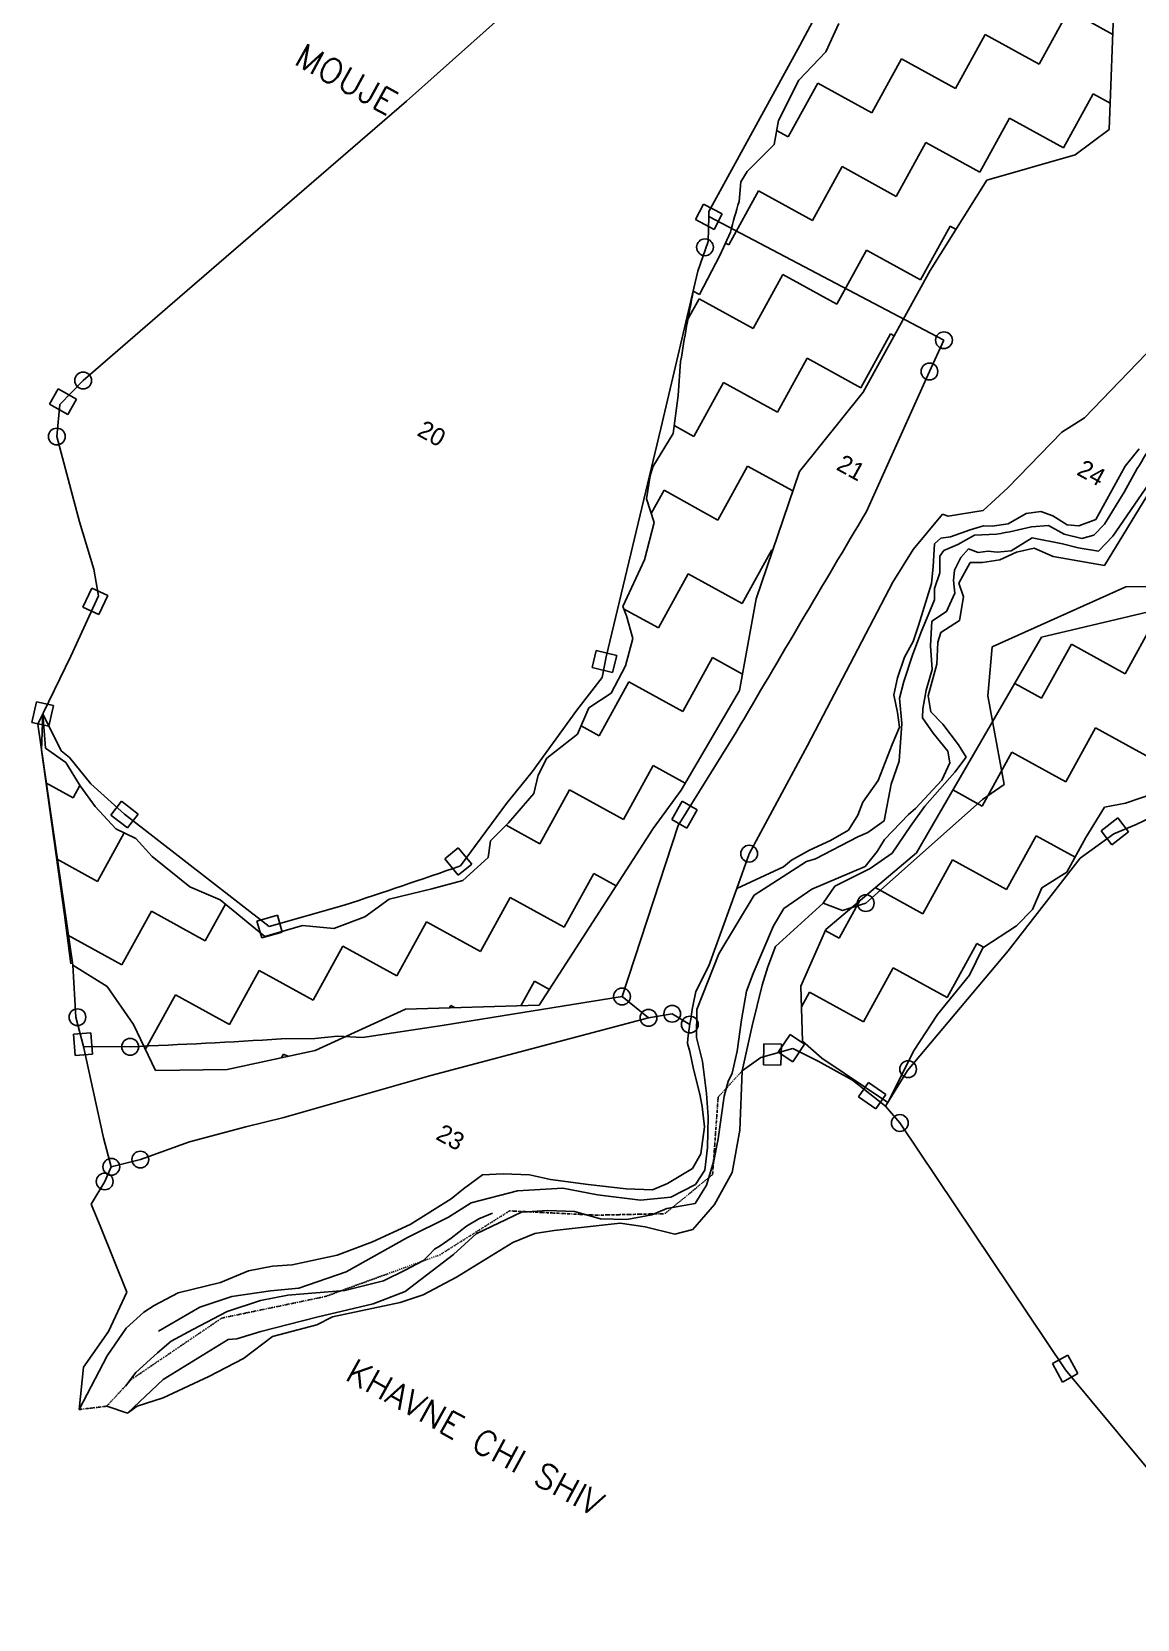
# Model space of a CAD drawing. Header units: metres. Extents: x 346948 to 348970, y 1760908 to 1763955.
# Drawn here: x 346948 to 347519, y 1761197 to 1762016 of the extents above; entities that cross this region are included whole.
import ezdxf

# ---------------------------------------------------------------- set-up
doc = ezdxf.new("R2010")
doc.units = ezdxf.units.M
doc.header["$MEASUREMENT"] = 0
doc.linetypes.add('DASHDOT', pattern=[1, 0.5, -0.25, 0, -0.25])
for name, color, linetype in [('LINE_WATER', 4, 'Continuous'), ('OFF', 1, 'Continuous'), ('POLY_HATCH', 12, 'Continuous'), ('POLY_PARCEL', 6, 'Continuous'), ('POLY_WATER', 4, 'Continuous'), ('SYM_STONE', 1, 'Continuous'), ('TEXT_MAPOUT', 7, 'Continuous'), ('TEXT_PARCEL', 7, 'Continuous'), ('V_BOUND_LINE', 7, 'Continuous'), ('V_BOUND_STREAM_LINE', 7, 'DASHDOT')]:
    doc.layers.add(name, color=color, linetype=linetype)
doc.styles.get("Standard").update_dxf_attribs({"font": 'simplex.shx'})
doc.styles.add('TEXT_MAP', font='')
doc.styles.get('TEXT_MAP').set_extended_font_data('Kruti Dev 050')

msp = doc.modelspace()

# ---------------------------------------------------------------- linework, layer by layer
for centre in [(347295.51, 1761904.41), (347418.78, 1761856.46), (346974.69, 1761835.7), (347411.28, 1761840.34), (346961.08, 1761806.75), (347318.29, 1761591.55), (347378.44, 1761566.06), (347252.69, 1761517.86), (347278.6, 1761508.97), (346971.74, 1761507.18), (347266.34, 1761506.87), (347287.7, 1761503.38), (346998.97, 1761491.89), (347400.27, 1761480.38), (347396.03, 1761452.62), (346989.22, 1761430.02), (347004.19, 1761433.75), (346985.81, 1761422.46)]:
    msp.add_circle(centre, 4.33)
at = {"layer": 'LINE_WATER'}
for p, q in [((347505.95, 1761755.35), (347526.35, 1761785.19)), ((347518.51, 1761790.22), (347511.82, 1761778.07)), ((347511.82, 1761778.07), (347501.55, 1761761.57)), ((347472.64, 1761760.86), (347463.91, 1761760.25)), ((347480.85, 1761756.34), (347472.64, 1761760.86)), ((347501.55, 1761761.57), (347496.05, 1761755.89)), ((347425.98, 1761751.06), (347418.71, 1761747.94)), ((347434.55, 1761755.84), (347425.98, 1761751.06)), ((347445.9, 1761756.32), (347434.55, 1761755.84)), ((347453.48, 1761747.83), (347464.3, 1761754.53)), ((347464.3, 1761754.53), (347480.02, 1761751.42)), ((347480.02, 1761751.42), (347488.01, 1761749.39)), ((347489.93, 1761754.12), (347480.85, 1761756.34)), ((347496.05, 1761755.89), (347489.93, 1761754.12)), ((347498.5, 1761747.58), (347505.95, 1761755.35)), ((347416.74, 1761745.07), (347416.71, 1761736.38)), ((347418.71, 1761747.94), (347416.74, 1761745.07)), ((347424.21, 1761737.82), (347427.41, 1761744.37)), ((347427.41, 1761744.37), (347431.47, 1761748.86)), ((347431.47, 1761748.86), (347436.36, 1761746.96)), ((347436.36, 1761746.96), (347441.52, 1761747.68)), ((347441.52, 1761747.68), (347446.3, 1761747.03)), ((347446.3, 1761747.03), (347453.48, 1761747.83)), ((347488.01, 1761749.39), (347498.5, 1761747.58)), ((347416.71, 1761736.38), (347413.91, 1761728.42)), ((347423.69, 1761732.57), (347424.21, 1761737.82)), ((347413.91, 1761728.42), (347413.84, 1761722.53)), ((347420.04, 1761716.49), (347424.45, 1761725.94)), ((347424.45, 1761725.94), (347423.69, 1761732.57)), ((347413.84, 1761722.53), (347406.81, 1761705.43)), ((347411.9, 1761698.82), (347412.55, 1761711.52)), ((347412.55, 1761711.52), (347420.04, 1761716.49)), ((347406.81, 1761705.43), (347402.48, 1761693.97)), ((347402.48, 1761693.97), (347398.13, 1761680.31)), ((347412.66, 1761686.53), (347411.9, 1761698.82)), ((347409.61, 1761675.95), (347412.66, 1761686.53)), ((347398.13, 1761680.31), (347395.77, 1761671.71)), ((347407.84, 1761666.24), (347409.61, 1761675.95)), ((347395.77, 1761671.71), (347396.98, 1761658.79)), ((347407.66, 1761661.6), (347407.84, 1761666.24)), ((347413.25, 1761653.77), (347407.66, 1761661.6)), ((347396.98, 1761658.79), (347395.75, 1761639.29)), ((347420.81, 1761644.47), (347413.25, 1761653.77)), ((347421.81, 1761638.38), (347420.81, 1761644.47)), ((347395.75, 1761639.29), (347391.56, 1761627.35)), ((347417.74, 1761629.54), (347421.81, 1761638.38)), ((347391.56, 1761627.35), (347387.94, 1761608.52)), ((347404.12, 1761614.95), (347417.74, 1761629.54)), ((347388.12, 1761598.83), (347400.43, 1761611.84)), ((347400.43, 1761611.84), (347404.12, 1761614.95)), ((347379.48, 1761602.49), (347374.27, 1761600.22)), ((347387.94, 1761608.52), (347379.48, 1761602.49)), ((347374.27, 1761600.22), (347352.55, 1761588.83)), ((347384.31, 1761592.63), (347388.12, 1761598.83)), ((347347.84, 1761587.46), (347320.84, 1761570.11)), ((347352.55, 1761588.83), (347347.84, 1761587.46)), ((347378.11, 1761584.96), (347384.31, 1761592.63)), ((347350.63, 1761573.18), (347378.11, 1761584.96)), ((347320.84, 1761570.11), (347302.58, 1761539.81)), ((347336.12, 1761563.36), (347350.63, 1761573.18)), ((347330.8, 1761554.42), (347336.12, 1761563.36)), ((347320.42, 1761529.76), (347330.8, 1761554.42)), ((347302.58, 1761539.81), (347291.22, 1761511.25)), ((347316.96, 1761520.59), (347320.42, 1761529.76)), ((347314.36, 1761505.8), (347316.96, 1761520.59)), ((347291.22, 1761511.25), (347291.16, 1761496.76)), ((347312.18, 1761489.59), (347314.36, 1761505.8)), ((347291.16, 1761496.76), (347294.25, 1761484.38)), ((347309.57, 1761478.37), (347312.18, 1761489.59)), ((347294.25, 1761484.38), (347296.25, 1761467.85)), ((347305.38, 1761466.43), (347307.54, 1761473.95)), ((347307.54, 1761473.95), (347309.57, 1761478.37)), ((347296.25, 1761467.85), (347297.18, 1761455.87)), ((347302.35, 1761444.36), (347305.38, 1761466.43)), ((347297.18, 1761455.87), (347296.71, 1761439.91)), ((347296.71, 1761439.91), (347295.49, 1761428.32)), ((347300.07, 1761433.06), (347302.35, 1761444.36)), ((347296.32, 1761420.49), (347300.07, 1761433.06)), ((347295.49, 1761428.32), (347290.56, 1761420.9)), ((347198.82, 1761417.58), (347174.82, 1761411.4)), ((347222.16, 1761418.97), (347198.82, 1761417.58)), ((347240.04, 1761415.47), (347222.16, 1761418.97)), ((347262.29, 1761412.72), (347240.04, 1761415.47)), ((347277.89, 1761414.42), (347262.29, 1761412.72)), ((347290.56, 1761420.9), (347277.89, 1761414.42)), ((347290.36, 1761411.11), (347296.32, 1761420.49)), ((347174.82, 1761411.4), (347163.19, 1761403.95)), ((347177.46, 1761395.4), (347200.75, 1761406.62)), ((347185.91, 1761406.02), (347178.83, 1761403.21)), ((347200.75, 1761406.62), (347214.29, 1761407.48)), ((347214.29, 1761407.48), (347228.24, 1761406.92)), ((347228.24, 1761406.92), (347241.6, 1761403.13)), ((347268.08, 1761405.17), (347275.82, 1761408.43)), ((347275.82, 1761408.43), (347290.36, 1761411.11)), ((347163.19, 1761403.95), (347141.98, 1761393.47)), ((347172.4, 1761399.47), (347164.61, 1761393.27)), ((347178.83, 1761403.21), (347172.4, 1761399.47)), ((347241.6, 1761403.13), (347255.25, 1761402.74)), ((347255.25, 1761402.74), (347268.08, 1761405.17)), ((347141.98, 1761393.47), (347110.34, 1761375.76)), ((347158.86, 1761389.16), (347155.94, 1761387.57)), ((347164.61, 1761393.27), (347158.86, 1761389.16)), ((347165.71, 1761384.85), (347177.46, 1761395.4)), ((347140.9, 1761365.67), (347165.71, 1761384.85)), ((347150.33, 1761381.63), (347146.72, 1761379.83)), ((347153.07, 1761384.48), (347150.33, 1761381.63)), ((347155.94, 1761387.57), (347153.07, 1761384.48)), ((347110.34, 1761375.76), (347085.95, 1761367.43)), ((347140.89, 1761376.63), (347129.7, 1761371.14)), ((347146.72, 1761379.83), (347140.89, 1761376.63)), ((347071.3, 1761366), (347051.46, 1761363.07)), ((347085.95, 1761367.43), (347071.3, 1761366)), ((347092.66, 1761364.74), (347080.31, 1761363.72)), ((347109.74, 1761366.11), (347092.66, 1761364.74)), ((347129.7, 1761371.14), (347109.74, 1761366.11)), ((347124.35, 1761359.35), (347140.9, 1761365.67)), ((347034.94, 1761357.52), (347013.5, 1761345.19)), ((347051.46, 1761363.07), (347034.94, 1761357.52)), ((347066.26, 1761360.97), (347048.91, 1761355.38)), ((347080.31, 1761363.72), (347066.26, 1761360.97)), ((347095.2, 1761352.45), (347124.35, 1761359.35)), ((347048.91, 1761355.38), (347031.3, 1761346.15)), ((347066.42, 1761345.06), (347095.2, 1761352.45)), ((347020.09, 1761340.09), (347013, 1761334.09)), ((347015.92, 1761320.23), (347049.49, 1761340.92)), ((347031.3, 1761346.15), (347020.09, 1761340.09)), ((347049.49, 1761340.92), (347054, 1761341.21)), ((347054, 1761341.21), (347066.42, 1761345.06)), ((347013, 1761334.09), (347001.78, 1761323.81)), ((347001.78, 1761323.81), (346996.48, 1761316.83)), ((346997.65, 1761302.87), (347015.92, 1761320.23))]:
    msp.add_line(p, q, dxfattribs=at)
for centre, radius, start, end in [((348385.29, 1761272.2), 1009.77, 147.2457, 149.13629), ((347399.57, 1762011.56), 259.41, 280.28906, 284.36166)]:
    msp.add_arc(centre, radius, start, end, dxfattribs=at)
at = {"layer": 'OFF'}
msp.add_line((346986.82, 1761306.48), (346997.65, 1761302.87), dxfattribs=at)
at = {"layer": 'POLY_HATCH'}
for p, q in [((347503.97, 1761965.1), (347507.15, 1762046.82)), ((347364.6, 1762019.87), (347357.9, 1762005.29)), ((347357.9, 1762005.29), (347343.85, 1761990.67)), ((347343.85, 1761990.67), (347333.35, 1761969.78)), ((347333.35, 1761969.78), (347331.17, 1761957.37)), ((347486.4, 1761952.16), (347503.97, 1761965.1)), ((347331.17, 1761957.37), (347317.21, 1761943.47)), ((347440.83, 1761938.97), (347486.4, 1761952.16)), ((347314.01, 1761938.26), (347313.06, 1761928.05)), ((347317.21, 1761943.47), (347314.01, 1761938.26)), ((347411.72, 1761892.39), (347440.83, 1761938.97)), ((347308.67, 1761912.21), (347303.09, 1761900.23)), ((347303.09, 1761900.23), (347292.66, 1761880.07)), ((347377.19, 1761829.65), (347411.72, 1761892.39)), ((347292.66, 1761880.07), (347289.41, 1761881.74)), ((347282.92, 1761845.47), (347281.59, 1761827.94)), ((347281.59, 1761827.94), (347279.11, 1761808.26)), ((347344.2, 1761788.68), (347377.19, 1761829.65)), ((347279.11, 1761808.26), (347268.67, 1761791.1)), ((347268.67, 1761791.1), (347267.2, 1761786.52)), ((347267.2, 1761786.52), (347265.26, 1761774.62)), ((347321.9, 1761723.11), (347344.2, 1761788.68)), ((347265.26, 1761774.62), (347269.22, 1761762.48)), ((347269.22, 1761762.48), (347264.27, 1761743.19)), ((347264.27, 1761743.19), (347253.04, 1761719.15)), ((347253.04, 1761719.15), (347255.05, 1761714.31)), ((347313.23, 1761675.71), (347321.9, 1761723.11)), ((347552.68, 1761723.14), (347469.11, 1761703.21)), ((347255.05, 1761714.31), (347258.24, 1761702.6)), ((347258.24, 1761702.6), (347254.43, 1761688.42)), ((347469.11, 1761703.21), (347404.63, 1761592.04)), ((347254.43, 1761688.42), (347247.08, 1761674.45)), ((347247.08, 1761674.45), (347235.57, 1761666.84)), ((347283.24, 1761624.39), (347313.23, 1761675.71)), ((346953.95, 1761663.72), (346953.15, 1761645)), ((346955.26, 1761645.98), (346953.95, 1761663.72)), ((347235.57, 1761666.84), (347229.7, 1761653.14)), ((347229.7, 1761653.14), (347213.9, 1761640.79)), ((346953.15, 1761645), (346965.05, 1761560.09)), ((346965.78, 1761638.53), (346955.26, 1761645.98)), ((346973.13, 1761626.51), (346965.78, 1761638.53)), ((347213.9, 1761640.79), (347209.39, 1761631.99)), ((347209.39, 1761631.99), (347207.2, 1761622.57)), ((347512.49, 1761617.63), (347543.25, 1761628.06)), ((346980.93, 1761615.92), (346973.13, 1761626.51)), ((347207.2, 1761622.57), (347194.18, 1761607.39)), ((347268.82, 1761604.5), (347283.24, 1761624.39)), ((346991.56, 1761604.42), (346980.93, 1761615.92)), ((347492.04, 1761599.93), (347501.57, 1761615.62)), ((347501.57, 1761615.62), (347512.49, 1761617.63)), ((347001.79, 1761599.46), (346991.56, 1761604.42)), ((347194.18, 1761607.39), (347184.83, 1761598.26)), ((347209.98, 1761513.41), (347268.82, 1761604.5)), ((347010.34, 1761590.05), (347001.79, 1761599.46)), ((347184.83, 1761598.26), (347183.71, 1761589.58)), ((347482.16, 1761582.01), (347492.04, 1761599.93)), ((347029.67, 1761574.43), (347010.34, 1761590.05)), ((347183.71, 1761589.58), (347170.56, 1761577.77)), ((347404.63, 1761592.04), (347357.79, 1761552.47)), ((347170.56, 1761577.77), (347154.49, 1761573.34)), ((347469.26, 1761573.97), (347482.16, 1761582.01)), ((347045.31, 1761567.81), (347029.67, 1761574.43)), ((347154.49, 1761573.34), (347132.59, 1761568.04)), ((347464.46, 1761562.8), (347469.26, 1761573.97)), ((347068.41, 1761548.79), (347045.31, 1761567.81)), ((347132.59, 1761568.04), (347119.99, 1761559.04)), ((347456.26, 1761554.4), (347464.46, 1761562.8)), ((346965.05, 1761560.09), (346968.25, 1761534.78)), ((347087.89, 1761554.46), (347068.41, 1761548.79)), ((347103.98, 1761552.91), (347087.89, 1761554.46)), ((347119.99, 1761559.04), (347103.98, 1761552.91)), ((347438.86, 1761543.04), (347456.26, 1761554.4)), ((347357.79, 1761552.47), (347345.01, 1761523.25)), ((347431.91, 1761528.84), (347438.86, 1761543.04)), ((346969.43, 1761534.05), (346987.14, 1761522.99)), ((347415.39, 1761508.53), (347431.91, 1761528.84)), ((346987.14, 1761522.99), (347000.71, 1761503.35)), ((347345.01, 1761523.25), (347345.84, 1761494.78)), ((347140.96, 1761511.39), (347209.98, 1761513.41)), ((347094.4, 1761490.06), (347140.96, 1761511.39)), ((347403.35, 1761490.27), (347415.39, 1761508.53)), ((347000.71, 1761503.35), (347012.08, 1761479.71)), ((347048.96, 1761480.28), (347094.4, 1761490.06)), ((347345.84, 1761494.78), (347355.85, 1761485.98)), ((347389.89, 1761463.18), (347403.35, 1761490.27)), ((347012.08, 1761479.71), (347048.96, 1761480.28)), ((347355.85, 1761485.98), (347389.89, 1761463.18))]:
    msp.add_line(p, q, dxfattribs=at)
at = {"layer": 'POLY_HATCH', "linetype": 'Continuous'}
for p, q in [((347467.87, 1761998.87), (347483.18, 1762026.7)), ((347483.18, 1762026.7), (347505.88, 1762014.21)), ((347424.72, 1761986.35), (347440.04, 1762014.19)), ((347440.04, 1762014.19), (347467.87, 1761998.87)), ((347381.57, 1761973.84), (347396.89, 1762001.67)), ((347396.89, 1762001.67), (347424.72, 1761986.35)), ((347338.43, 1761961.32), (347353.74, 1761989.15)), ((347353.74, 1761989.15), (347381.57, 1761973.84)), ((347480.38, 1761955.72), (347495.7, 1761983.56)), ((347495.7, 1761983.56), (347504.5, 1761978.71)), ((347437.24, 1761943.21), (347452.55, 1761971.04)), ((347452.55, 1761971.04), (347480.38, 1761955.72)), ((347332.44, 1761964.62), (347338.43, 1761961.32)), ((347394.09, 1761930.69), (347409.4, 1761958.52)), ((347409.4, 1761958.52), (347437.24, 1761943.21)), ((347350.94, 1761918.18), (347366.26, 1761946.01)), ((347366.26, 1761946.01), (347394.09, 1761930.69)), ((347307.8, 1761905.66), (347323.11, 1761933.49)), ((347323.11, 1761933.49), (347350.94, 1761918.18)), ((347406.6, 1761887.54), (347421.92, 1761915.38)), ((347421.92, 1761915.38), (347425.02, 1761913.67)), ((347306.06, 1761906.61), (347307.8, 1761905.66)), ((347363.46, 1761875.03), (347378.77, 1761902.86)), ((347378.77, 1761902.86), (347406.6, 1761887.54)), ((347320.31, 1761862.51), (347335.63, 1761890.34)), ((347335.63, 1761890.34), (347363.46, 1761875.03)), ((347286.72, 1761867.35), (347292.48, 1761877.83)), ((347292.48, 1761877.83), (347320.31, 1761862.51)), ((347375.97, 1761831.88), (347391.29, 1761859.71)), ((347391.29, 1761859.71), (347393.17, 1761858.68)), ((347332.83, 1761819.37), (347348.14, 1761847.2)), ((347348.14, 1761847.2), (347375.97, 1761831.88)), ((347289.68, 1761806.85), (347305, 1761834.68)), ((347305, 1761834.68), (347332.83, 1761819.37)), ((347279.63, 1761812.38), (347289.68, 1761806.85)), ((347302.2, 1761763.7), (347317.51, 1761791.53)), ((347317.51, 1761791.53), (347340.81, 1761778.71)), ((347267.75, 1761766.99), (347274.36, 1761779.02)), ((347274.36, 1761779.02), (347302.2, 1761763.7)), ((347314.71, 1761720.56), (347330.03, 1761748.39)), ((347330.03, 1761748.39), (347330.42, 1761748.17)), ((347271.57, 1761708.04), (347286.88, 1761735.87)), ((347286.88, 1761735.87), (347314.71, 1761720.56)), ((347253.54, 1761717.96), (347271.57, 1761708.04)), ((347512.33, 1761684.33), (347527.65, 1761712.16)), ((347284.08, 1761664.89), (347299.4, 1761692.72)), ((347299.4, 1761692.72), (347314.79, 1761684.25)), ((347469.18, 1761671.81), (347484.5, 1761699.64)), ((347484.5, 1761699.64), (347512.33, 1761684.33)), ((347240.93, 1761652.38), (347256.25, 1761680.21)), ((347256.25, 1761680.21), (347284.08, 1761664.89)), ((347455.32, 1761679.44), (347469.18, 1761671.81)), ((347231.58, 1761657.53), (347240.93, 1761652.38)), ((347481.7, 1761628.66), (347497.02, 1761656.5)), ((347497.02, 1761656.5), (347524.85, 1761641.18)), ((347438.55, 1761616.15), (347453.87, 1761643.98)), ((347453.87, 1761643.98), (347481.7, 1761628.66)), ((347253.45, 1761609.23), (347268.77, 1761637.06)), ((347268.77, 1761637.06), (347285.32, 1761627.95)), ((346955.51, 1761628.15), (346969.54, 1761620.43)), ((346969.54, 1761620.43), (346973, 1761626.73)), ((347210.3, 1761596.71), (347225.62, 1761624.55)), ((347225.62, 1761624.55), (347253.45, 1761609.23)), ((347423.44, 1761624.46), (347438.55, 1761616.15)), ((346982.05, 1761577.28), (346995.84, 1761602.34)), ((347193, 1761606.24), (347210.3, 1761596.71)), ((347451.07, 1761573), (347466.39, 1761600.83)), ((347466.39, 1761600.83), (347486.45, 1761589.79)), ((346961.02, 1761588.86), (346982.05, 1761577.28)), ((347407.92, 1761560.48), (347423.24, 1761588.32)), ((347423.24, 1761588.32), (347451.07, 1761573)), ((347222.82, 1761553.57), (347238.14, 1761581.4)), ((347238.14, 1761581.4), (347249.76, 1761575)), ((347383.31, 1761574.03), (347407.92, 1761560.48)), ((346994.57, 1761534.13), (347009.88, 1761561.97)), ((347009.88, 1761561.97), (347037.72, 1761546.65)), ((347037.72, 1761546.65), (347048.1, 1761565.52)), ((347179.67, 1761541.05), (347194.99, 1761568.88)), ((347194.99, 1761568.88), (347222.82, 1761553.57)), ((347364.78, 1761547.97), (347375.47, 1761567.41)), ((347136.53, 1761528.54), (347151.84, 1761556.37)), ((347151.84, 1761556.37), (347179.67, 1761541.05)), ((346966.46, 1761548.94), (346966.74, 1761549.45)), ((346966.74, 1761549.45), (346994.57, 1761534.13)), ((347357.56, 1761551.94), (347364.78, 1761547.97)), ((347420.44, 1761517.34), (347435.75, 1761545.17)), ((347435.75, 1761545.17), (347439.21, 1761543.27)), ((347093.38, 1761516.02), (347108.69, 1761543.85)), ((347108.69, 1761543.85), (347136.53, 1761528.54)), ((347050.23, 1761503.5), (347065.55, 1761531.34)), ((347065.55, 1761531.34), (347093.38, 1761516.02)), ((347377.29, 1761504.82), (347392.61, 1761532.65)), ((347392.61, 1761532.65), (347420.44, 1761517.34)), ((347200.57, 1761513.13), (347207.5, 1761525.74)), ((347207.5, 1761525.74), (347215.21, 1761521.5)), ((347345.32, 1761512.61), (347349.46, 1761520.14)), ((347349.46, 1761520.14), (347377.29, 1761504.82)), ((347007.09, 1761490.99), (347022.4, 1761518.82)), ((347022.4, 1761518.82), (347050.23, 1761503.5)), ((347163.72, 1761512.05), (347164.36, 1761513.22)), ((347164.36, 1761513.22), (347166.34, 1761512.13)), ((347006.5, 1761491.31), (347007.09, 1761490.99)), ((347077.04, 1761486.32), (347078.06, 1761488.19)), ((347078.06, 1761488.19), (347080.21, 1761487.01))]:
    msp.add_line(p, q, dxfattribs=at)
at = {"layer": 'POLY_HATCH'}
for centre, radius, start, end in [((347701.19, 1761811.82), 405.16, 163.32859, 165.65359), ((348647.49, 1761620.15), 1383.05, 169.09713, 170.62377)]:
    msp.add_arc(centre, radius, start, end, dxfattribs=at)
at = {"layer": 'POLY_PARCEL'}
for p, q in [((347344.39, 1762008.52), (347363.39, 1762044.18)), ((347297.5, 1761922.79), (347344.39, 1762008.52)), ((347297.44, 1761920.37), (347297.5, 1761922.79)), ((347297.13, 1761907.48), (347297.44, 1761920.37)), ((347418.78, 1761856.46), (347297.44, 1761920.37)), ((347291.78, 1761892.05), (347297.13, 1761907.48)), ((347491.33, 1761816.47), (347573.88, 1761902.21)), ((347272.7, 1761810.96), (347291.78, 1761892.05)), ((347411.28, 1761840.34), (347418.78, 1761856.46)), ((347378.87, 1761768.12), (347411.28, 1761840.34)), ((347479.65, 1761808.99), (347491.33, 1761816.47)), ((347244.55, 1761693.15), (347272.7, 1761810.96)), ((347451.74, 1761780.38), (347479.65, 1761808.99)), ((347439.04, 1761768.67), (347451.74, 1761780.38)), ((347402.87, 1761748.48), (347418.11, 1761766.7)), ((347418.11, 1761766.7), (347421.02, 1761765.67)), ((347421.02, 1761765.67), (347439.04, 1761768.67)), ((347392.45, 1761731.65), (347402.87, 1761748.48)), ((347348.39, 1761647.3), (347392.45, 1761731.65)), ((347512.64, 1761729.19), (347443.7, 1761698.32)), ((347558.66, 1761730), (347512.64, 1761729.19)), ((347242.39, 1761682.48), (347244.55, 1761693.15)), ((347443.7, 1761698.32), (347441.35, 1761673)), ((347229.35, 1761665.58), (347242.39, 1761682.48)), ((347441.35, 1761673), (347449.79, 1761627.29)), ((346953.95, 1761663.72), (346963.4, 1761644.64)), ((347206.39, 1761633.75), (347229.35, 1761665.58)), ((347281.59, 1761606.07), (347311.63, 1761654.33)), ((346963.4, 1761644.64), (346967.72, 1761641.26)), ((347318.29, 1761591.55), (347348.39, 1761647.3)), ((346967.72, 1761641.26), (346978.6, 1761627.6)), ((347588.89, 1761640.83), (347517.96, 1761606.53)), ((346978.6, 1761627.6), (346996.02, 1761611.94)), ((347193.17, 1761617.39), (347206.39, 1761633.75)), ((347449.79, 1761627.29), (347438.59, 1761619.57)), ((347438.59, 1761619.57), (347378.44, 1761566.06)), ((346996.02, 1761611.94), (347070.65, 1761554.06)), ((347169.32, 1761585.3), (347193.17, 1761617.39)), ((347252.69, 1761517.86), (347281.59, 1761606.07)), ((347517.96, 1761606.53), (347506.34, 1761601.79)), ((347506.34, 1761601.79), (347489.06, 1761589.19)), ((347311.92, 1761573.66), (347318.29, 1761591.55)), ((347489.06, 1761589.19), (347451.87, 1761541.46)), ((347070.65, 1761554.06), (347109.38, 1761564.99)), ((347366.49, 1761562.23), (347356.4, 1761566.01)), ((347378.44, 1761566.06), (347366.49, 1761562.23)), ((347451.87, 1761541.46), (347400.04, 1761479.66)), ((347252.69, 1761517.86), (347159.93, 1761502.96)), ((347266.34, 1761506.87), (347252.69, 1761517.86)), ((347154.04, 1761477.12), (347266.34, 1761506.87)), ((347278.6, 1761508.97), (347266.34, 1761506.87)), ((347287.7, 1761503.38), (347278.6, 1761508.97)), ((347094.28, 1761496.28), (347076.93, 1761495.98)), ((347105.9, 1761497.4), (347094.28, 1761496.28)), ((347118.81, 1761496.66), (347105.9, 1761497.4)), ((347159.93, 1761502.96), (347118.81, 1761496.66)), ((346998.97, 1761491.89), (346974.88, 1761492.14)), ((347400.04, 1761479.66), (347388.64, 1761461.31)), ((347078.15, 1761455.4), (347154.04, 1761477.12)), ((347058.66, 1761450.63), (347078.15, 1761455.4)), ((347029.52, 1761442.95), (347058.66, 1761450.63)), ((347004.19, 1761433.75), (347029.52, 1761442.95)), ((346989.22, 1761430.02), (347004.19, 1761433.75))]:
    msp.add_line(p, q, dxfattribs=at)
for centre, radius, start, end in [((366544.52, 1750365.76), 22301.03, 149.250001, 149.589589), ((345981.83, 1764992.05), 3607.79, 288.21193, 289.21699), ((346777.03, 1766471.36), 4984.41, 272.55207, 273.44941)]:
    msp.add_arc(centre, radius, start, end, dxfattribs=at)
at = {"layer": 'POLY_WATER'}
for p, q in [((347519.5, 1761800.35), (347512.35, 1761791.56)), ((347512.35, 1761791.56), (347497.2, 1761764.03)), ((347525.31, 1761779.15), (347501.54, 1761740.16)), ((347461.21, 1761767.05), (347451.93, 1761761.75)), ((347468.75, 1761768.11), (347461.21, 1761767.05)), ((347475.02, 1761765.82), (347468.75, 1761768.11)), ((347482.33, 1761761.22), (347475.02, 1761765.82)), ((347432.28, 1761758.68), (347422.15, 1761755)), ((347439.17, 1761760.67), (347432.28, 1761758.68)), ((347443.7, 1761760.49), (347439.17, 1761760.67)), ((347451.93, 1761761.75), (347443.7, 1761760.49)), ((347488.44, 1761760.75), (347482.33, 1761761.22)), ((347497.2, 1761764.03), (347488.44, 1761760.75)), ((347413.84, 1761751.48), (347413.15, 1761739.71)), ((347417.12, 1761754.3), (347413.84, 1761751.48)), ((347422.15, 1761755), (347417.12, 1761754.3)), ((347432.35, 1761741.79), (347426.49, 1761731.14)), ((347438.71, 1761741.77), (347432.35, 1761741.79)), ((347447.62, 1761743.23), (347438.71, 1761741.77)), ((347456.17, 1761747.19), (347447.62, 1761743.23)), ((347465.33, 1761749.1), (347456.17, 1761747.19)), ((347475.16, 1761744.85), (347465.33, 1761749.1)), ((347501.54, 1761740.16), (347475.16, 1761744.85)), ((347413.15, 1761739.71), (347412.35, 1761730.89)), ((347412.35, 1761730.89), (347405.66, 1761709.27)), ((347426.49, 1761731.14), (347428.93, 1761724.01)), ((347428.93, 1761724.01), (347426.87, 1761711.84)), ((347405.66, 1761709.27), (347402.84, 1761700.99)), ((347426.87, 1761711.84), (347417.09, 1761705.65)), ((347402.84, 1761700.99), (347398.44, 1761693)), ((347415.54, 1761700.72), (347415.1, 1761689.39)), ((347417.09, 1761705.65), (347415.54, 1761700.72)), ((347398.44, 1761693), (347394.84, 1761682.25)), ((347415.1, 1761689.39), (347410.66, 1761673)), ((347394.84, 1761682.25), (347392.91, 1761673.48)), ((347392.91, 1761673.48), (347394.83, 1761664.33)), ((347410.66, 1761673), (347411.93, 1761664.78)), ((347394.83, 1761664.33), (347395.9, 1761656.8)), ((347411.93, 1761664.78), (347418.26, 1761658.4)), ((347395.9, 1761656.8), (347392.14, 1761647.87)), ((347418.26, 1761658.4), (347426.24, 1761647.65)), ((347392.14, 1761647.87), (347384.84, 1761629.33)), ((347426.24, 1761647.65), (347430.31, 1761641.36)), ((347430.31, 1761641.36), (347424.34, 1761633.66)), ((347384.84, 1761629.33), (347376.91, 1761618.08)), ((347424.34, 1761633.66), (347408.9, 1761616.12)), ((347374.38, 1761611.37), (347369.53, 1761603.63)), ((347376.91, 1761618.08), (347374.38, 1761611.37)), ((347408.9, 1761616.12), (347401.45, 1761605.76)), ((347369.53, 1761603.63), (347360.24, 1761598.33)), ((347401.45, 1761605.76), (347392.06, 1761591.84)), ((347360.24, 1761598.33), (347349.38, 1761593.32)), ((347340.18, 1761588.18), (347335.96, 1761584.72)), ((347349.38, 1761593.32), (347340.18, 1761588.18)), ((347392.06, 1761591.84), (347380.71, 1761583.87)), ((347335.96, 1761584.72), (347311.92, 1761573.66)), ((347380.71, 1761583.87), (347362.42, 1761574.84)), ((347311.92, 1761573.66), (347297.42, 1761533.62)), ((347362.42, 1761574.84), (347356.4, 1761566.01)), ((347356.4, 1761566.01), (347331.92, 1761543.62)), ((347331.92, 1761543.62), (347327.88, 1761533.12)), ((347297.42, 1761533.62), (347290.78, 1761520.5)), ((347327.88, 1761533.12), (347325.01, 1761523.7)), ((347290.78, 1761520.5), (347289.38, 1761513.75)), ((347325.01, 1761523.7), (347319.88, 1761502.81)), ((347319.88, 1761502.81), (347314.65, 1761479.47)), ((347286.41, 1761493.68), (347287.61, 1761489.55)), ((347287.61, 1761489.55), (347289.53, 1761480.4)), ((347289.53, 1761480.4), (347292.89, 1761467.56)), ((347314.65, 1761479.47), (347313.46, 1761448.89)), ((347292.89, 1761467.56), (347294, 1761461.16)), ((347294, 1761461.16), (347295.18, 1761450.68)), ((347295.18, 1761450.68), (347293.27, 1761436.69)), ((347313.46, 1761448.89), (347309.51, 1761426.99)), ((347293.27, 1761436.69), (347289.12, 1761429.14)), ((347180.68, 1761425.95), (347170.86, 1761418.63)), ((347191.37, 1761426.43), (347180.68, 1761425.95)), ((347204.97, 1761425.89), (347191.37, 1761426.43)), ((347215.77, 1761423.42), (347204.97, 1761425.89)), ((347235.2, 1761420.83), (347215.77, 1761423.42)), ((347289.12, 1761429.14), (347276.09, 1761421.46)), ((347309.51, 1761426.99), (347300.47, 1761410.56)), ((347170.86, 1761418.63), (347164.53, 1761413.44)), ((347254.87, 1761418.68), (347235.2, 1761420.83)), ((347268.47, 1761418.14), (347254.87, 1761418.68)), ((347276.09, 1761421.46), (347268.47, 1761418.14)), ((347164.53, 1761413.44), (347143.35, 1761400.22)), ((347300.47, 1761410.56), (347289.29, 1761397.62)), ((347143.35, 1761400.22), (347123.93, 1761391.24)), ((347251.73, 1761400.94), (347217.75, 1761397.08)), ((347264.6, 1761399.06), (347251.73, 1761400.94)), ((347279.89, 1761395.27), (347264.6, 1761399.06)), ((347289.29, 1761397.62), (347279.89, 1761395.27)), ((347123.93, 1761391.24), (347105.73, 1761384.48)), ((347196.4, 1761390.9), (347167.32, 1761373)), ((347207.71, 1761395.66), (347196.4, 1761390.9)), ((347217.75, 1761397.08), (347207.71, 1761395.66)), ((347105.73, 1761384.48), (347082.53, 1761379.47)), ((347059.93, 1761376.29), (347045.62, 1761370.28)), ((347072.29, 1761378.75), (347059.93, 1761376.29)), ((347082.53, 1761379.47), (347072.29, 1761378.75)), ((347167.32, 1761373), (347150.17, 1761363.93)), ((347023.62, 1761365.04), (347011.33, 1761358.49)), ((347045.62, 1761370.28), (347023.62, 1761365.04)), ((347011.33, 1761358.49), (347005.97, 1761355.08)), ((347138.21, 1761360.09), (347103.41, 1761352.64)), ((347150.17, 1761363.93), (347138.21, 1761360.09)), ((347005.97, 1761355.08), (346996.8, 1761346.82)), ((347095.3, 1761348.42), (347072.37, 1761342.53)), ((347103.41, 1761352.64), (347095.3, 1761348.42)), ((346996.8, 1761346.82), (346987.16, 1761332.46)), ((347072.37, 1761342.53), (347057.39, 1761331.11)), ((346987.16, 1761332.46), (346972.61, 1761304.78)), ((347057.39, 1761331.11), (347039.55, 1761321.84)), ((347039.55, 1761321.84), (347015.9, 1761310.76)), ((347015.9, 1761310.76), (347002.56, 1761306.53)), ((347002.56, 1761306.53), (346997.65, 1761302.87))]:
    msp.add_line(p, q, dxfattribs=at)
msp.add_arc((347630.36, 1761453.04), 346.34, 169.90469, 173.26177, dxfattribs=at)
at = {"layer": 'SYM_STONE'}
for p, q in [((347290.57, 1761918.71), (347294.78, 1761926.7)), ((347294.78, 1761926.7), (347304.44, 1761921.62)), ((347304.44, 1761921.62), (347300.23, 1761913.62)), ((347300.23, 1761913.62), (347290.57, 1761918.71)), ((346957.35, 1761823.46), (346961.78, 1761831.34)), ((346961.78, 1761831.34), (346971.29, 1761825.98)), ((346966.86, 1761818.1), (346957.35, 1761823.46)), ((346971.29, 1761825.98), (346966.86, 1761818.1)), ((346974.56, 1761718.71), (346979.18, 1761728.6)), ((346979.18, 1761728.6), (346987.37, 1761724.78)), ((346982.75, 1761714.89), (346974.56, 1761718.71)), ((346987.37, 1761724.78), (346982.75, 1761714.89)), ((347237.25, 1761687.57), (347239.37, 1761696.35)), ((347239.37, 1761696.35), (347249.98, 1761693.8)), ((347249.98, 1761693.8), (347247.86, 1761685.01)), ((347247.86, 1761685.01), (347237.25, 1761687.57)), ((346948.17, 1761659.27), (346950.55, 1761669.92)), ((346950.55, 1761669.92), (346959.37, 1761667.94)), ((346959.37, 1761667.94), (346956.99, 1761657.29)), ((346956.99, 1761657.29), (346948.17, 1761659.27)), ((346988.96, 1761611.5), (346994.5, 1761618.64)), ((346994.5, 1761618.64), (347003.13, 1761611.95)), ((347278.31, 1761609.18), (347283.68, 1761618.68)), ((347283.68, 1761618.68), (347291.54, 1761614.23)), ((346997.59, 1761604.81), (346988.96, 1761611.5)), ((347003.13, 1761611.95), (346997.59, 1761604.81)), ((347291.54, 1761614.23), (347286.17, 1761604.73)), ((347286.17, 1761604.73), (347278.31, 1761609.18)), ((347499.89, 1761603.27), (347508.51, 1761609.97)), ((347505.43, 1761596.14), (347499.89, 1761603.27)), ((347514.05, 1761602.83), (347505.43, 1761596.14)), ((347508.51, 1761609.97), (347514.05, 1761602.83)), ((347161.23, 1761588.86), (347168.23, 1761594.58)), ((347168.23, 1761594.58), (347175.14, 1761586.13)), ((347168.14, 1761580.41), (347161.23, 1761588.86)), ((347175.14, 1761586.13), (347168.14, 1761580.41)), ((347064.36, 1761556.82), (347074.87, 1761559.78)), ((347066.82, 1761548.12), (347064.36, 1761556.82)), ((347074.87, 1761559.78), (347077.33, 1761551.09)), ((347077.33, 1761551.09), (347066.82, 1761548.12)), ((346969.69, 1761498.36), (346978.7, 1761499.09)), ((346970.58, 1761487.48), (346969.69, 1761498.36)), ((346978.7, 1761499.09), (346979.59, 1761488.21)), ((347333.33, 1761489.23), (347339.37, 1761498.32)), ((347339.37, 1761498.32), (347346.9, 1761493.32)), ((346979.59, 1761488.21), (346970.58, 1761487.48)), ((347325.64, 1761482.59), (347325.87, 1761493.5)), ((347325.87, 1761493.5), (347334.9, 1761493.31)), ((347340.86, 1761484.23), (347333.33, 1761489.23)), ((347334.9, 1761493.31), (347334.67, 1761482.4)), ((347346.9, 1761493.32), (347340.86, 1761484.23)), ((347334.67, 1761482.4), (347325.64, 1761482.59)), ((347374.66, 1761466.13), (347379.83, 1761473.55)), ((347379.83, 1761473.55), (347388.78, 1761467.32)), ((347383.62, 1761459.9), (347374.66, 1761466.13)), ((347388.78, 1761467.32), (347383.62, 1761459.9)), ((347474.76, 1761328.54), (347482.69, 1761332.87)), ((347482.69, 1761332.87), (347487.92, 1761323.29)), ((347479.98, 1761318.96), (347474.76, 1761328.54)), ((347487.92, 1761323.29), (347479.98, 1761318.96))]:
    msp.add_line(p, q, dxfattribs=at)
at = {"layer": 'V_BOUND_LINE'}
for p, q in [((347141.53, 1761979.79), (347198.44, 1762030.47)), ((347024.51, 1761878.86), (347141.53, 1761979.79)), ((346974.69, 1761835.7), (347024.51, 1761878.86)), ((346962.63, 1761823.25), (346974.69, 1761835.7)), ((346961.08, 1761806.75), (346962.63, 1761823.25)), ((346972.76, 1761762.72), (346961.08, 1761806.75)), ((346980.21, 1761738.37), (346972.76, 1761762.72)), ((346982.54, 1761724.51), (346980.21, 1761738.37)), ((346968.4, 1761693.54), (346982.54, 1761724.51)), ((346951.36, 1761658.37), (346968.4, 1761693.54)), ((346969.43, 1761534.05), (346951.36, 1761658.37)), ((346970.88, 1761507.22), (346969.43, 1761534.05)), ((346974.88, 1761492.14), (346970.88, 1761507.22)), ((346985.26, 1761444.93), (346974.88, 1761492.14)), ((347340.76, 1761491.13), (347324.23, 1761486.35)), ((347353.9, 1761484.48), (347340.76, 1761491.13)), ((347324.23, 1761486.35), (347314.65, 1761479.47)), ((347371.68, 1761474.7), (347353.9, 1761484.48)), ((347388.64, 1761461.31), (347371.68, 1761474.7)), ((347396.03, 1761452.62), (347388.64, 1761461.31)), ((347481.55, 1761325.3), (347396.03, 1761452.62)), ((346989.22, 1761430.02), (346985.26, 1761444.93)), ((346985.81, 1761422.46), (346989.22, 1761430.02)), ((346978.77, 1761410.71), (346985.81, 1761422.46)), ((346983.76, 1761398.72), (346978.77, 1761410.71)), ((346997.21, 1761365.28), (346983.76, 1761398.72)), ((346987.8, 1761345.01), (346997.21, 1761365.28)), ((346974.82, 1761326.7), (346987.8, 1761345.01)), ((346972.61, 1761304.78), (346974.82, 1761326.7)), ((347588.36, 1761196.59), (347481.55, 1761325.3))]:
    msp.add_line(p, q, dxfattribs=at)
at = {"layer": 'V_BOUND_STREAM_LINE'}
for p, q in [((347302.29, 1761465.97), (347314.65, 1761479.47)), ((347299.41, 1761426.01), (347302.29, 1761465.97)), ((347274.83, 1761405.85), (347299.41, 1761426.01)), ((347158.55, 1761384.5), (347194.69, 1761407.28)), ((347194.69, 1761407.28), (347239.55, 1761405.05)), ((347239.55, 1761405.05), (347274.83, 1761405.85)), ((347099.55, 1761363.06), (347158.55, 1761384.5)), ((347046.24, 1761351.98), (347099.55, 1761363.06)), ((346999.62, 1761320.36), (347046.24, 1761351.98)), ((346986.82, 1761306.48), (346999.62, 1761320.36)), ((346972.61, 1761304.78), (346986.82, 1761306.48))]:
    msp.add_line(p, q, dxfattribs=at)

# ---------------------------------------------------------------- texts
at = {"layer": 'TEXT_MAPOUT'}
for s, height, p in [('MOUJE', 12.707, (347082.89, 1761999.18)), ('KHAVNE CHI SHIV', 12.7069, (347109.18, 1761320.44))]:
    msp.add_text(s, height=height, rotation=331.17631, dxfattribs=at).set_placement(p)
at = {"layer": 'TEXT_PARCEL', "style": 'TEXT_MAP'}
for s, p in [('20', (347146.4, 1761807.63)), ('21', (347362.67, 1761789.97)), ('24', (347486.73, 1761787.35)), ('23', (347156.08, 1761444.55))]:
    msp.add_text(s, height=9.149, rotation=331.17631, dxfattribs=at).set_placement(p)

doc.saveas('drawing.dxf')
